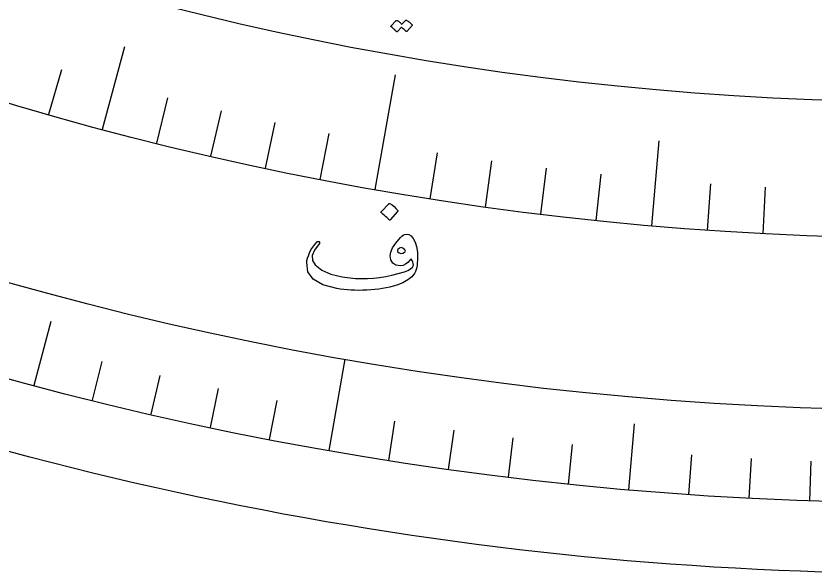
# Model space of a CAD drawing. Header units: millimetres. Extents: x -68 to 68, y -68 to 87.
# Drawn here: x -17.47 to -2.21, y -67.47 to -56.84 of the extents above; entities that cross this region are included whole.
import ezdxf

# ---------------------------------------------------------------- set-up
doc = ezdxf.new("R2010")
doc.units = ezdxf.units.MM
for name, color, linetype in [('CUT_OUTER', 1, 'Continuous'), ('ENGRAVE', 7, 'Continuous'), ('ENGRAVE_FINE', 8, 'Continuous'), ('TEXT', 5, 'Continuous')]:
    doc.layers.add(name, color=color, linetype=linetype)

msp = doc.modelspace()

# ---------------------------------------------------------------- linework, layer by layer
at = {"layer": 'CUT_OUTER'}
msp.add_lwpolyline([(-2.0705, -67.4682), (-2.4845, -67.4543), (-2.8983, -67.4377), (-3.3121, -67.4187), (-3.7257, -67.3971), (-4.1391, -67.373), (-4.5525, -67.3463), (-4.9656, -67.3171), (-5.3786, -67.2854), (-5.7913, -67.2511), (-6.2039, -67.2143), (-6.6162, -67.175), (-7.0282, -67.1331), (-7.44, -67.0887), (-7.8515, -67.0418), (-8.2627, -66.9924), (-8.6736, -66.9404), (-9.0842, -66.8859), (-9.4944, -66.8289), (-9.9043, -66.7694), (-10.3138, -66.7074), (-10.7229, -66.6428), (-11.1316, -66.5758), (-11.5399, -66.5062), (-11.9478, -66.4342), (-12.3552, -66.3596), (-12.7621, -66.2826), (-13.1686, -66.203), (-13.5746, -66.121), (-13.98, -66.0364), (-14.3849, -65.9494), (-14.7893, -65.8599), (-15.1932, -65.7679), (-15.5964, -65.6734), (-15.9991, -65.5765), (-16.4012, -65.4771), (-16.8026, -65.3752), (-17.2034, -65.2709), (-17.6036, -65.1641)], dxfattribs=at)
at = {"layer": 'ENGRAVE'}
for points in [[(-15.8106, -59.006), (-15.3878, -57.4282)], [(-10.6077, -60.1594), (-10.2209, -57.9658)], [(-5.3241, -60.855), (-5.1818, -59.2278)], [(-17.1209, -63.896), (-16.7933, -62.6735)], [(-11.4868, -65.145), (-11.1791, -63.4001)], [(-5.7654, -65.8983), (-5.655, -64.6375)]]:
    msp.add_lwpolyline(points, dxfattribs=at)
for radius in [66.15, 66.15, 64.3781, 61.0875, 61.0875, 58.4888]:
    msp.add_circle((0, 0), radius, dxfattribs=at)
at = {"layer": 'ENGRAVE_FINE'}
for points in [[(-16.838, -58.7211), (-16.5924, -57.8646)], [(-14.7784, -59.2729), (-14.5629, -58.4084)], [(-13.7417, -59.5218), (-13.5413, -58.6537)], [(-12.7008, -59.7526), (-12.5156, -58.8811)], [(-11.656, -59.9652), (-11.486, -59.0905)], [(-9.5562, -60.3354), (-9.4168, -59.4554)], [(-8.5017, -60.493), (-8.3777, -59.6107)], [(-7.4447, -60.6322), (-7.3361, -59.7478)], [(-6.3854, -60.7529), (-6.2922, -59.8667)], [(-4.2612, -60.9387), (-4.1991, -60.0499)], [(-3.1971, -61.0038), (-3.1504, -60.114)], [(-16.0031, -64.1851), (-15.8194, -63.4482)], [(-14.8805, -64.4546), (-14.7097, -63.7147)], [(-13.7534, -64.7045), (-13.5955, -63.9617)], [(-12.622, -64.9346), (-12.4771, -64.1892)], [(-10.3481, -65.3356), (-10.2293, -64.5856)], [(-9.2063, -65.5062), (-9.1006, -64.7542)], [(-8.0617, -65.6569), (-7.9691, -64.9032)], [(-6.9146, -65.7876), (-6.8352, -65.0324)], [(-4.6144, -65.9889), (-4.5614, -65.2313)], [(-3.462, -66.0593), (-3.4223, -65.301)], [(-2.3086, -66.1097), (-2.2821, -65.3508)]]:
    msp.add_lwpolyline(points, dxfattribs=at)
at = {"layer": 'TEXT'}
for points in [[(-10.0218, -56.9247), (-10.0194, -56.923), (-10.0162, -56.9223), (-10.0124, -56.9225), (-10.0078, -56.9237), (-9.9924, -56.9327), (-9.9776, -56.9422), (-9.9635, -56.9523), (-9.95, -56.9628), (-9.937, -56.974), (-9.9244, -56.986), (-9.9123, -56.9987), (-9.9007, -57.0122), (-9.8987, -57.0161), (-9.8982, -57.0199), (-9.8991, -57.0237), (-9.9016, -57.0274), (-10.0041, -57.1389), (-10.0066, -57.1401), (-10.0098, -57.1396), (-10.0139, -57.1372), (-10.0186, -57.1329), (-10.0218, -57.1292), (-10.027, -57.124), (-10.0344, -57.1172), (-10.0439, -57.1089), (-10.0555, -57.0989), (-10.0695, -57.0872), (-10.0857, -57.0736), (-10.1042, -57.0583), (-10.1853, -57.1443), (-10.1888, -57.1468), (-10.1927, -57.1468), (-10.197, -57.1445), (-10.2018, -57.1397), (-10.2059, -57.1355), (-10.2125, -57.1292), (-10.2215, -57.1208), (-10.233, -57.1103), (-10.247, -57.0975), (-10.264, -57.0825), (-10.2837, -57.0654), (-10.3063, -57.0459), (-10.3085, -57.043), (-10.3092, -57.0403), (-10.3084, -57.0379), (-10.3062, -57.0357), (-10.2024, -56.9301), (-10.1999, -56.9284), (-10.1968, -56.9277), (-10.193, -56.9279), (-10.1884, -56.9292), (-10.1752, -56.9362), (-10.1625, -56.9438), (-10.1504, -56.9521), (-10.1388, -56.961), (-10.1277, -56.9705), (-10.1172, -56.9804), (-10.1071, -56.9907), (-10.0976, -57.0015)], [(-10.3462, -60.4296), (-10.3427, -60.4271), (-10.3383, -60.426), (-10.3329, -60.4263), (-10.3265, -60.428), (-10.284, -60.4547), (-10.2448, -60.4852), (-10.2089, -60.5194), (-10.1763, -60.5573), (-10.1735, -60.5627), (-10.1726, -60.5678), (-10.1739, -60.5726), (-10.1772, -60.577), (-10.3191, -60.7409), (-10.324, -60.7446), (-10.3295, -60.7447), (-10.3356, -60.7414), (-10.3424, -60.7345), (-10.3482, -60.7286), (-10.3575, -60.7196), (-10.3702, -60.7075), (-10.3863, -60.6924), (-10.4061, -60.6741), (-10.43, -60.6527), (-10.4578, -60.6281), (-10.4897, -60.6004), (-10.4937, -60.5959), (-10.4955, -60.5919), (-10.4949, -60.5883), (-10.4919, -60.5851)], [(-10.0138, -61.0145), (-9.9659, -61.0188), (-9.9218, -61.0449), (-9.8815, -61.093), (-9.845, -61.163), (-9.8165, -61.2509), (-9.8002, -61.3529), (-9.7962, -61.469), (-9.8045, -61.5992), (-9.8105, -61.6459), (-9.8205, -61.6886), (-9.8346, -61.7273), (-9.8526, -61.7619), (-9.9073, -61.828), (-9.9826, -61.8874), (-10.0787, -61.9399), (-10.1955, -61.9855), (-10.2605, -62.0049), (-10.3272, -62.0221), (-10.3956, -62.0374), (-10.4658, -62.0505), (-10.5378, -62.0616), (-10.6119, -62.0705), (-10.688, -62.0774), (-10.7661, -62.082), (-10.8442, -62.0848), (-10.9203, -62.0857), (-10.9944, -62.085), (-11.0665, -62.0824), (-11.1368, -62.078), (-11.2053, -62.0715), (-11.272, -62.0629), (-11.3369, -62.0522), (-11.6027, -61.9806), (-11.7875, -61.8733), (-11.8911, -61.731), (-11.9138, -61.5541), (-11.9079, -61.5152), (-11.8972, -61.4716), (-11.8815, -61.4234), (-11.8609, -61.3706), (-11.833, -61.3136), (-11.7992, -61.2596), (-11.7595, -61.2085), (-11.714, -61.1605), (-11.7076, -61.1552), (-11.7007, -61.1518), (-11.6931, -61.1505), (-11.6851, -61.1511), (-11.6777, -61.1536), (-11.6722, -61.1579), (-11.6686, -61.164), (-11.6668, -61.172), (-11.6669, -61.1803), (-11.6686, -61.1878), (-11.672, -61.1942), (-11.6771, -61.1998), (-11.7659, -61.3147), (-11.8082, -61.4193), (-11.804, -61.5135), (-11.753, -61.5975), (-11.6241, -61.6991), (-11.4527, -61.7768), (-11.2389, -61.8299), (-10.9831, -61.8583), (-10.8693, -61.8619), (-10.7545, -61.86), (-10.6387, -61.8525), (-10.5219, -61.8394), (-10.4042, -61.8207), (-10.2859, -61.7963), (-10.1669, -61.7662), (-10.0474, -61.7305), (-9.983, -61.7062), (-9.9326, -61.6768), (-9.8963, -61.6424), (-9.874, -61.6029), (-9.8777, -61.5727), (-9.8867, -61.5441), (-9.9008, -61.5171), (-9.92, -61.4918), (-9.9226, -61.4903), (-9.9261, -61.4914), (-9.9307, -61.4951), (-9.9364, -61.5015), (-9.9798, -61.5516), (-10.0253, -61.5871), (-10.0727, -61.6081), (-10.1222, -61.6145), (-10.2084, -61.6015), (-10.2705, -61.5652), (-10.3083, -61.5057), (-10.3218, -61.4231), (-10.3098, -61.3542), (-10.2728, -61.2737), (-10.211, -61.1816), (-10.1244, -61.0778), (-10.0984, -61.0529), (-10.0714, -61.034), (-10.0431, -61.0212), (-10.0138, -61.0145)], [(-10.0432, -61.3581), (-10.0326, -61.3487), (-10.0283, -61.3383), (-10.0303, -61.3268), (-10.0385, -61.3144), (-10.0748, -61.2815), (-10.1096, -61.2693), (-10.1428, -61.2777), (-10.1746, -61.3068), (-10.1798, -61.3164), (-10.182, -61.3253), (-10.1814, -61.3335), (-10.1778, -61.3408), (-10.1479, -61.3677), (-10.1155, -61.3796), (-10.0806, -61.3764), (-10.0432, -61.3581)]]:
    msp.add_lwpolyline(points, close=True, dxfattribs=at)

doc.saveas('drawing.dxf')
